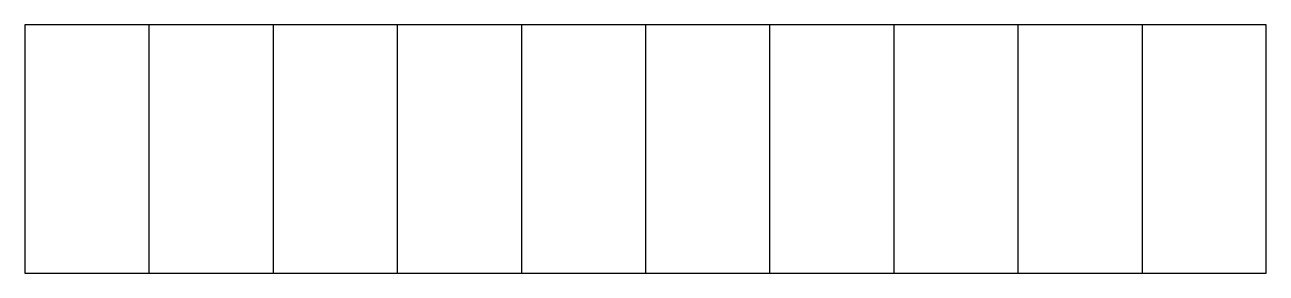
# Model space of a CAD drawing. Header units: millimetres. Extents: x 0 to 100, y 0 to 20.
import ezdxf

# ---------------------------------------------------------------- set-up
doc = ezdxf.new("R2010")
doc.units = ezdxf.units.MM
doc.header["$MEASUREMENT"] = 0
doc.layers.add('kerf v1_Sketch2', color=7, linetype='Continuous')

msp = doc.modelspace()

# ---------------------------------------------------------------- linework, layer by layer
at = {"layer": 'kerf v1_Sketch2'}
for p, q in [((0, 20), (0, 0)), ((100, 20), (0, 20)), ((10, 20), (10, 0)), ((20, 20), (20, 0)), ((30, 20), (30, 0)), ((40, 20), (40, 0)), ((50, 20), (50, 0)), ((60, 20), (60, 0)), ((70, 20), (70, 0)), ((80, 20), (80, 0)), ((90, 20), (90, 0)), ((100, 0), (100, 20)), ((0, 0), (100, 0))]:
    msp.add_line(p, q, dxfattribs=at)

doc.saveas('drawing.dxf')
